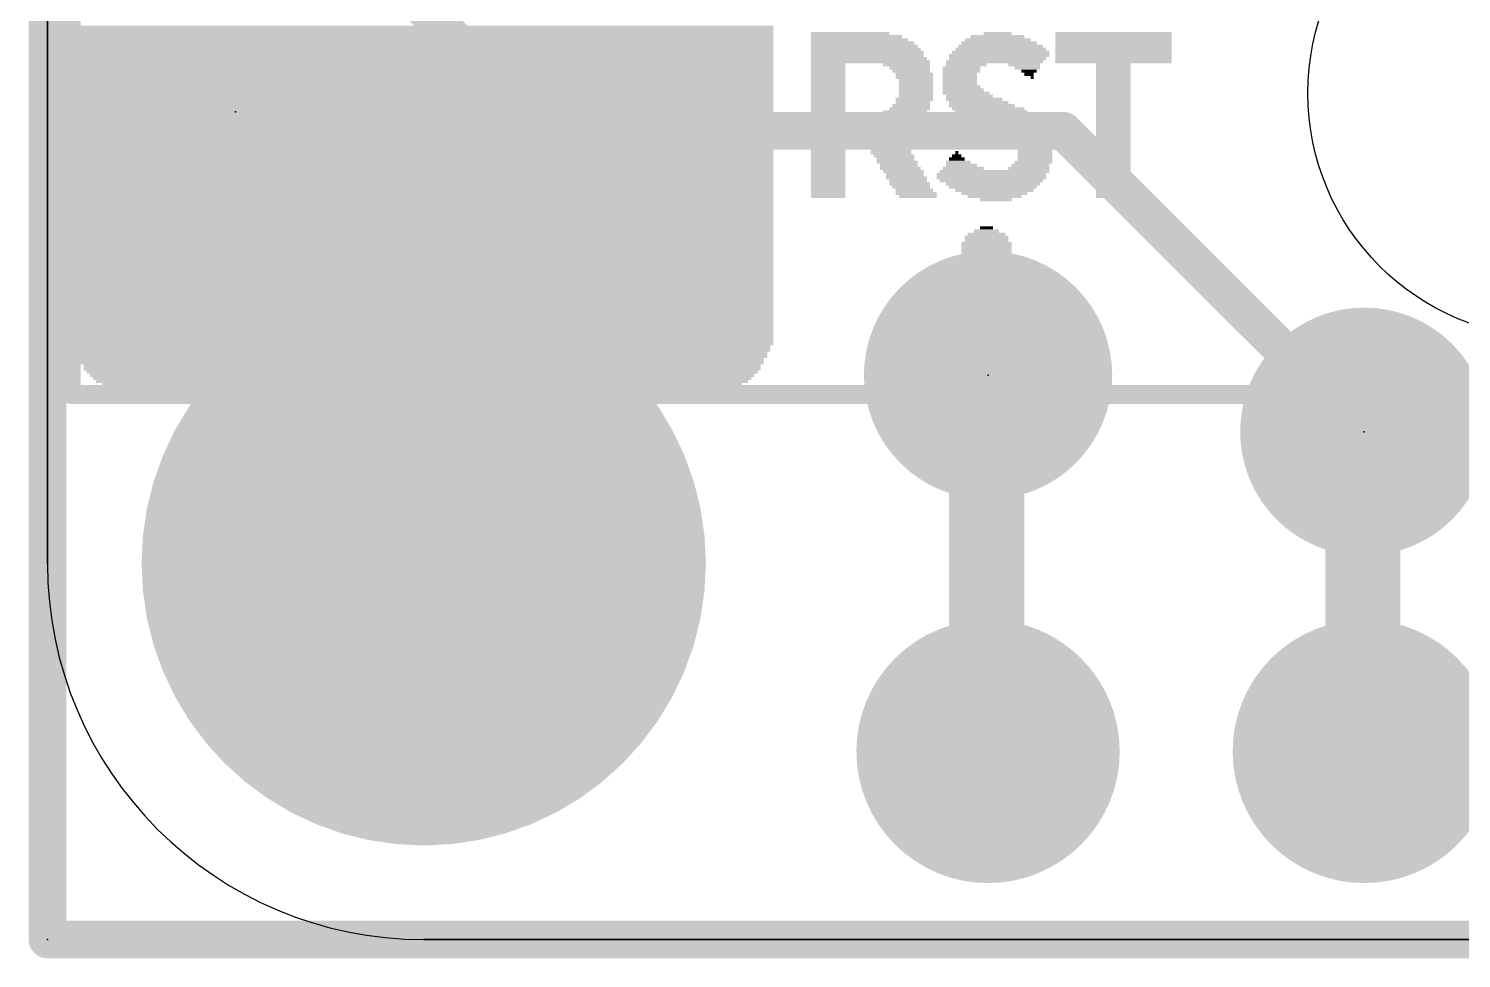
# Model space of a CAD drawing. Extents: x -0.1 to 50.9, y -0.1 to 23.
# Drawn here: x -0.13 to 9.55, y -0.13 to 6.15 of the extents above; entities that cross this region are included whole.
import ezdxf

# ---------------------------------------------------------------- set-up
doc = ezdxf.new("R2010")
doc.units = 0
for name, color, linetype in [('1', 12, 'CONTINUOUS'), ('16', 5, 'CONTINUOUS'), ('17', 110, 'CONTINUOUS'), ('20', 53, 'CONTINUOUS'), ('200', 40, 'CONTINUOUS'), ('21', 40, 'CONTINUOUS'), ('23', 53, 'CONTINUOUS'), ('24', 53, 'CONTINUOUS')]:
    doc.layers.add(name, color=color, linetype=linetype)

# ---------------------------------------------------------------- blocks, each defined once
blk = doc.blocks.new('PIE')
at = {"const_width": 0.5}
blk.add_lwpolyline([(0, -0.25, 1), (0, 0.25, 1), (0, -0.25)], format="xyb", dxfattribs=at)
blk = doc.blocks.new('ROUNDP')
at = {"const_width": 0.5}
blk.add_lwpolyline([(0, -0.25, 1), (0, 0.25, 1), (0, -0.25)], format="xyb", dxfattribs=at)
blk = doc.blocks.new('RECT')
blk.add_solid([(-0.5, -0.5), (0.5, -0.5), (-0.5, 0.5), (0.5, 0.5)])

msp = doc.modelspace()

# ---------------------------------------------------------------- linework, layer by layer
at = {"layer": '1', "const_width": 0.254}
for points in [[(0, 22.86), (0, 0)], [(0, 0), (50.8, 0)]]:
    msp.add_lwpolyline(points, dxfattribs=at)
at = {"layer": '1', "const_width": 0.127}
for points in [[(0, 0.0635, 1), (0, -0.0635)], [(-0.0635, 0, 1), (0.0635, 0)]]:
    msp.add_lwpolyline(points, format="xyb", dxfattribs=at)
at = {"layer": '16', "const_width": 0.254}
for points in [[(0, 22.86), (0, 0)], [(2.4638, 6.3627), (3.3655, 5.461)], [(3.3655, 5.461), (6.858, 5.461)], [(6.858, 5.461), (8.89, 3.429)], [(6.35, 3.81), (6.35, 1.27)], [(8.89, 1.27), (8.89, 3.429)], [(0, 0), (50.8, 0)]]:
    msp.add_lwpolyline(points, dxfattribs=at)
at = {"layer": '16', "const_width": 0.127}
for points in [[(3.3655, 5.5245, 1), (3.3655, 5.3975)], [(3.3206, 5.4161, 1), (3.4104, 5.5059)], [(6.9029, 5.5059, 1), (6.8131, 5.4161)], [(6.858, 5.3975, 1), (6.858, 5.5245)], [(6.4135, 3.81, 1), (6.2865, 3.81)], [(8.9535, 3.429, 1), (8.8265, 3.429)], [(8.8451, 3.3841, 1), (8.9349, 3.4739)], [(6.2865, 1.27, 1), (6.4135, 1.27)], [(8.8265, 1.27, 1), (8.9535, 1.27)], [(0, 0.0635, 1), (0, -0.0635)], [(-0.0635, 0, 1), (0.0635, 0)]]:
    msp.add_lwpolyline(points, format="xyb", dxfattribs=at)
at = {"layer": '20'}
for p, q in [((0, 2.54), (0, 20.32)), ((0, 20.32), (0, 2.54)), ((48.26, 0), (2.54, 0)), ((2.54, 0), (48.26, 0))]:
    msp.add_line(p, q, dxfattribs=at)
msp.add_circle((10.16, 5.715), 1.651, dxfattribs=at)
msp.add_arc((2.54, 2.54), 2.54, 180, 270, dxfattribs=at)
msp.add_arc((2.54, 2.54), 2.54, 180, 270, dxfattribs=at)
at = {"layer": '21', "const_width": 0.127}
for points in [[(0.16, 3.68), (0.16, 19.18)], [(16.66, 3.68), (0.16, 3.68)]]:
    msp.add_lwpolyline(points, dxfattribs=at)
at = {"layer": '21', "const_width": 0.0635}
for points in [[(0.16, 3.7118, 1), (0.16, 3.6482)], [(0.1283, 3.68, 1), (0.1918, 3.68)]]:
    msp.add_lwpolyline(points, format="xyb", dxfattribs=at)
at = {"layer": '23'}
for p in [(6.35, 3.81), (8.89, 3.429), (0, 0), (0, 0)]:
    msp.add_point(p, dxfattribs=at)
at = {"layer": '24'}
msp.add_point((1.27, 5.588), dxfattribs=at)

# ---------------------------------------------------------------- block references
at = {"layer": '16'}
msp.add_blockref('PIE', (1.27, 5.588), dxfattribs=at)
at = {"layer": '17', "xscale": 1.6764, "yscale": 1.6764, "rotation": 90}
for p in [(6.35, 3.81), (6.35, 3.81), (8.89, 3.429), (8.89, 3.429)]:
    msp.add_blockref('ROUNDP', p, dxfattribs=at)
at = {"layer": '17'}
for p, xscale, yscale in [((2.54, 2.54), 3.81, 3.81), ((2.54, 2.54), 3.81, 3.81), ((6.35, 1.27), 1.778, 1.778), ((6.35, 1.27), 1.778, 1.778), ((8.89, 1.27), 1.778, 1.778), ((8.89, 1.27), 1.778, 1.778)]:
    msp.add_blockref('ROUNDP', p, dxfattribs=dict(at, xscale=xscale, yscale=yscale))
at = {"layer": '200'}
for p, xscale, yscale in [((2.5298, 6.1595), 4.7396, 0.0213), ((2.5298, 6.1383), 4.7396, 0.0211), ((2.5298, 6.1172), 4.7396, 0.0211), ((2.5298, 6.096), 4.7396, 0.0213), ((5.4191, 6.1172), 0.5309, 0.0211), ((5.461, 6.096), 0.6147, 0.0213), ((6.4135, 6.096), 0.3607, 0.0213), ((6.4148, 6.1172), 0.1905, 0.0211), ((7.1971, 6.1172), 0.7849, 0.0211), ((7.1971, 6.096), 0.7849, 0.0213), ((2.5298, 6.0748), 4.7396, 0.0211), ((2.5298, 6.0537), 4.7396, 0.0211), ((2.5298, 6.0325), 4.7396, 0.0213), ((2.5298, 6.0113), 4.7396, 0.0211), ((2.5298, 5.9902), 4.7396, 0.0211), ((5.4826, 6.0748), 0.6579, 0.0211), ((5.5143, 6.0325), 0.7214, 0.0213), ((5.5245, 6.0113), 0.7417, 0.0211), ((5.5029, 6.0537), 0.6985, 0.0211), ((5.5347, 5.9902), 0.762, 0.0211), ((6.4351, 5.9902), 0.6579, 0.0211), ((6.4351, 6.0113), 0.6121, 0.0211), ((6.4351, 6.0325), 0.5715, 0.0213), ((6.4237, 6.0537), 0.508, 0.0211), ((6.4148, 6.0748), 0.4445, 0.0211), ((7.1971, 6.0748), 0.7849, 0.0211), ((7.1971, 6.0537), 0.7849, 0.0211), ((7.1971, 6.0325), 0.7849, 0.0213), ((7.1971, 6.0113), 0.7849, 0.0211), ((7.1971, 5.9902), 0.7849, 0.0211), ((2.5298, 5.969), 4.7396, 0.0213), ((2.5298, 5.9478), 4.7396, 0.0211), ((2.5298, 5.9267), 4.7396, 0.0211), ((2.5298, 5.9055), 4.7396, 0.0213), ((5.5461, 5.9478), 0.7849, 0.0211), ((5.2705, 5.9055), 0.2337, 0.0213), ((5.5347, 5.969), 0.762, 0.0213), ((5.5563, 5.9267), 0.8052, 0.0211), ((5.8001, 5.9055), 0.3175, 0.0213), ((6.3932, 5.9267), 0.6553, 0.0211), ((6.2027, 5.9055), 0.2743, 0.0213), ((6.4249, 5.969), 0.6782, 0.0213), ((6.4135, 5.9478), 0.6553, 0.0211), ((6.5938, 5.9055), 0.2134, 0.0213), ((7.1971, 5.969), 0.7849, 0.0213), ((7.1971, 5.9478), 0.7849, 0.0211), ((7.1971, 5.9267), 0.7849, 0.0211), ((7.1958, 5.9055), 0.2337, 0.0213), ((2.5298, 5.8843), 4.7396, 0.0211), ((2.5298, 5.8632), 4.7396, 0.0211), ((2.5298, 5.842), 4.7396, 0.0213), ((2.5298, 5.8208), 4.7396, 0.0211), ((2.5298, 5.7997), 4.7396, 0.0211), ((5.2705, 5.8843), 0.2337, 0.0211), ((5.2705, 5.8632), 0.2337, 0.0211), ((5.2705, 5.842), 0.2337, 0.0213), ((5.2705, 5.8208), 0.2337, 0.0211), ((5.2705, 5.7997), 0.2337, 0.0211), ((5.8217, 5.8843), 0.2743, 0.0211), ((5.8318, 5.8632), 0.254, 0.0211), ((5.8522, 5.842), 0.254, 0.0213), ((5.8522, 5.8208), 0.254, 0.0211), ((5.8636, 5.7997), 0.2311, 0.0211), ((6.1697, 5.8843), 0.254, 0.0211), ((6.1697, 5.8632), 0.254, 0.0211), ((6.1595, 5.842), 0.2337, 0.0213), ((6.1595, 5.8208), 0.2337, 0.0211), ((6.1595, 5.7997), 0.2337, 0.0211), ((6.6154, 5.8843), 0.1702, 0.0211), ((6.6256, 5.8632), 0.1041, 0.0211), ((6.6256, 5.842), 0.0635, 0.0213), ((6.6472, 5.8208), 0.0203, 0.0211), ((7.1958, 5.8843), 0.2337, 0.0211), ((7.1958, 5.8632), 0.2337, 0.0211), ((7.1958, 5.842), 0.2337, 0.0213), ((7.1958, 5.8208), 0.2337, 0.0211), ((7.1958, 5.7997), 0.2337, 0.0211), ((2.5298, 5.7785), 4.7396, 0.0213), ((2.5298, 5.7573), 4.7396, 0.0211), ((2.5298, 5.7362), 4.7396, 0.0211), ((2.5298, 5.715), 4.7396, 0.0213), ((5.2705, 5.7785), 0.2337, 0.0213), ((5.2705, 5.7573), 0.2337, 0.0211), ((5.2705, 5.7362), 0.2337, 0.0211), ((5.2705, 5.715), 0.2337, 0.0213), ((5.8636, 5.7785), 0.2311, 0.0213), ((5.8636, 5.7573), 0.2311, 0.0211), ((5.8636, 5.7362), 0.2311, 0.0211), ((5.8636, 5.715), 0.2311, 0.0213), ((6.2014, 5.715), 0.3175, 0.0213), ((6.1595, 5.7785), 0.2337, 0.0213), ((6.1697, 5.7573), 0.254, 0.0211), ((6.1811, 5.7362), 0.2769, 0.0211), ((7.1958, 5.7785), 0.2337, 0.0213), ((7.1958, 5.7573), 0.2337, 0.0211), ((7.1958, 5.7362), 0.2337, 0.0211), ((7.1958, 5.715), 0.2337, 0.0213), ((2.5298, 5.6938), 4.7396, 0.0211), ((2.5298, 5.6727), 4.7396, 0.0211), ((2.5298, 5.6515), 4.7396, 0.0213), ((2.5298, 5.6303), 4.7396, 0.0211), ((2.5298, 5.6092), 4.7396, 0.0211), ((5.2705, 5.6938), 0.2337, 0.0211), ((5.2705, 5.6727), 0.2337, 0.0211), ((5.2705, 5.6515), 0.2337, 0.0213), ((5.2705, 5.6303), 0.2337, 0.0211), ((5.2705, 5.6092), 0.2337, 0.0211), ((5.8217, 5.6092), 0.2743, 0.0211), ((5.8318, 5.6303), 0.254, 0.0211), ((5.842, 5.6515), 0.2337, 0.0213), ((5.8522, 5.6727), 0.254, 0.0211), ((5.8636, 5.6938), 0.2311, 0.0211), ((6.2243, 5.6938), 0.3175, 0.0211), ((6.256, 5.6727), 0.381, 0.0211), ((6.3081, 5.6303), 0.4445, 0.0211), ((6.2865, 5.6515), 0.4013, 0.0213), ((6.35, 5.6092), 0.4877, 0.0211), ((7.1958, 5.6938), 0.2337, 0.0211), ((7.1958, 5.6727), 0.2337, 0.0211), ((7.1958, 5.6515), 0.2337, 0.0213), ((7.1958, 5.6303), 0.2337, 0.0211), ((7.1958, 5.6092), 0.2337, 0.0211), ((2.5298, 5.588), 4.7396, 0.0213), ((2.5298, 5.5668), 4.7396, 0.0211), ((2.5298, 5.5457), 4.7396, 0.0211), ((2.5298, 5.5245), 4.7396, 0.0213), ((2.5298, 5.5033), 4.7396, 0.0211), ((5.2705, 5.588), 0.2337, 0.0213), ((5.5461, 5.5668), 0.7849, 0.0211), ((5.5245, 5.5033), 0.7417, 0.0211), ((5.5347, 5.5457), 0.762, 0.0211), ((5.5347, 5.5245), 0.762, 0.0213), ((5.7899, 5.588), 0.2972, 0.0213), ((6.3716, 5.588), 0.4851, 0.0213), ((6.4033, 5.5668), 0.508, 0.0211), ((6.4237, 5.5457), 0.508, 0.0211), ((6.4567, 5.5245), 0.4877, 0.0213), ((6.4884, 5.5033), 0.4648, 0.0211), ((7.1958, 5.588), 0.2337, 0.0213), ((7.1958, 5.5668), 0.2337, 0.0211), ((7.1958, 5.5457), 0.2337, 0.0211), ((7.1958, 5.5245), 0.2337, 0.0213), ((7.1958, 5.5033), 0.2337, 0.0211), ((2.5298, 5.4822), 4.7396, 0.0211), ((2.5298, 5.461), 4.7396, 0.0213), ((2.5298, 5.4398), 4.7396, 0.0211), ((2.5298, 5.4187), 4.7396, 0.0211), ((5.5143, 5.4822), 0.7214, 0.0211), ((5.4826, 5.4398), 0.6579, 0.0211), ((5.4928, 5.461), 0.6782, 0.0213), ((5.461, 5.4187), 0.6147, 0.0211), ((6.5189, 5.4822), 0.4445, 0.0211), ((6.5621, 5.461), 0.4039, 0.0213), ((6.5837, 5.4398), 0.3607, 0.0211), ((6.6053, 5.4187), 0.3175, 0.0211), ((7.1958, 5.4822), 0.2337, 0.0211), ((7.1958, 5.461), 0.2337, 0.0213), ((7.1958, 5.4398), 0.2337, 0.0211), ((7.1958, 5.4187), 0.2337, 0.0211), ((2.5298, 5.3975), 4.7396, 0.0213), ((2.5298, 5.3763), 4.7396, 0.0211), ((2.5298, 5.3552), 4.7396, 0.0211), ((2.5298, 5.334), 4.7396, 0.0213), ((2.5298, 5.3128), 4.7396, 0.0211), ((5.4826, 5.3763), 0.6579, 0.0211), ((5.2705, 5.3552), 0.2337, 0.0211), ((5.2705, 5.334), 0.2337, 0.0213), ((5.2705, 5.3128), 0.2337, 0.0211), ((5.4712, 5.3975), 0.635, 0.0213), ((5.6731, 5.3552), 0.2769, 0.0211), ((5.6947, 5.334), 0.2743, 0.0213), ((5.6947, 5.3128), 0.2743, 0.0211), ((6.1392, 5.3128), 0.0203, 0.0211), ((6.6358, 5.3975), 0.2972, 0.0213), ((6.6573, 5.3763), 0.254, 0.0211), ((6.6573, 5.3552), 0.254, 0.0211), ((6.6675, 5.334), 0.2337, 0.0213), ((6.6675, 5.3128), 0.2337, 0.0211), ((7.1958, 5.3975), 0.2337, 0.0213), ((7.1958, 5.3763), 0.2337, 0.0211), ((7.1958, 5.3552), 0.2337, 0.0211), ((7.1958, 5.334), 0.2337, 0.0213), ((7.1958, 5.3128), 0.2337, 0.0211), ((2.5298, 5.2917), 4.7396, 0.0211), ((2.5298, 5.2705), 4.7396, 0.0213), ((2.5298, 5.2493), 4.7396, 0.0211), ((2.5298, 5.2282), 4.7396, 0.0211), ((5.2705, 5.2917), 0.2337, 0.0211), ((5.2705, 5.2705), 0.2337, 0.0213), ((5.2705, 5.2493), 0.2337, 0.0211), ((5.2705, 5.2282), 0.2337, 0.0211), ((5.715, 5.2917), 0.2743, 0.0211), ((5.7252, 5.2705), 0.254, 0.0213), ((5.7366, 5.2493), 0.2769, 0.0211), ((5.748, 5.2282), 0.254, 0.0211), ((6.1493, 5.2493), 0.1676, 0.0211), ((6.1709, 5.2282), 0.2108, 0.0211), ((6.1392, 5.2705), 0.1067, 0.0213), ((6.1379, 5.2917), 0.0635, 0.0211), ((6.637, 5.2282), 0.254, 0.0211), ((6.6573, 5.2493), 0.254, 0.0211), ((6.6675, 5.2917), 0.2337, 0.0211), ((6.6675, 5.2705), 0.2337, 0.0213), ((7.1958, 5.2917), 0.2337, 0.0211), ((7.1958, 5.2705), 0.2337, 0.0213), ((7.1958, 5.2493), 0.2337, 0.0211), ((7.1958, 5.2282), 0.2337, 0.0211), ((2.5298, 5.207), 4.7396, 0.0213), ((2.5298, 5.1858), 4.7396, 0.0211), ((2.5298, 5.1647), 4.7396, 0.0211), ((2.5298, 5.1435), 4.7396, 0.0213), ((2.5298, 5.1223), 4.7396, 0.0211), ((5.2705, 5.207), 0.2337, 0.0213), ((5.2705, 5.1858), 0.2337, 0.0211), ((5.2705, 5.1647), 0.2337, 0.0211), ((5.2705, 5.1435), 0.2337, 0.0213), ((5.2705, 5.1223), 0.2337, 0.0211), ((5.7582, 5.207), 0.2743, 0.0213), ((5.7785, 5.1858), 0.2743, 0.0211), ((5.8001, 5.1435), 0.2769, 0.0213), ((5.7887, 5.1647), 0.254, 0.0211), ((5.8115, 5.1223), 0.254, 0.0211), ((6.3716, 5.1647), 0.7391, 0.0211), ((6.3716, 5.1435), 0.7391, 0.0213), ((6.3932, 5.1858), 0.7417, 0.0211), ((6.3716, 5.1223), 0.6985, 0.0211), ((6.1811, 5.207), 0.2769, 0.0213), ((6.6256, 5.207), 0.2769, 0.0213), ((7.1958, 5.207), 0.2337, 0.0213), ((7.1958, 5.1858), 0.2337, 0.0211), ((7.1958, 5.1647), 0.2337, 0.0211), ((7.1958, 5.1435), 0.2337, 0.0213), ((7.1958, 5.1223), 0.2337, 0.0211), ((2.5298, 5.1012), 4.7396, 0.0211), ((2.5298, 5.08), 4.7396, 0.0213), ((2.5298, 5.0588), 4.7396, 0.0211), ((2.5298, 5.0377), 4.7396, 0.0211), ((5.2705, 5.1012), 0.2337, 0.0211), ((5.2705, 5.08), 0.2337, 0.0213), ((5.2705, 5.0588), 0.2337, 0.0211), ((5.2705, 5.0377), 0.2337, 0.0211), ((5.8217, 5.1012), 0.2743, 0.0211), ((5.8318, 5.08), 0.254, 0.0213), ((5.8522, 5.0588), 0.254, 0.0211), ((5.8636, 5.0377), 0.2769, 0.0211), ((6.383, 5.1012), 0.635, 0.0211), ((6.3818, 5.08), 0.5918, 0.0213), ((6.3932, 5.0588), 0.5283, 0.0211), ((6.3919, 5.0377), 0.4445, 0.0211), ((7.1958, 5.1012), 0.2337, 0.0211), ((7.1958, 5.08), 0.2337, 0.0213), ((7.1958, 5.0588), 0.2337, 0.0211), ((7.1958, 5.0377), 0.2337, 0.0211), ((2.5298, 5.0165), 4.7396, 0.0213), ((2.5298, 4.9953), 4.7396, 0.0211), ((2.5298, 4.9742), 4.7396, 0.0211), ((2.5298, 4.953), 4.7396, 0.0213), ((2.5298, 4.9318), 4.7396, 0.0211), ((5.2705, 5.0165), 0.2337, 0.0213), ((5.875, 5.0165), 0.254, 0.0213), ((6.3932, 5.0165), 0.3607, 0.0213), ((6.4033, 4.9953), 0.2134, 0.0211), ((7.1958, 5.0165), 0.2337, 0.0213), ((2.5298, 4.9107), 4.7396, 0.0211), ((2.5298, 4.8895), 4.7396, 0.0213), ((2.5298, 4.8683), 4.7396, 0.0211), ((2.5298, 4.8472), 4.7396, 0.0211), ((2.5298, 4.826), 4.7396, 0.0213), ((2.5298, 4.8048), 4.7396, 0.0211), ((2.5298, 4.7837), 4.7396, 0.0211), ((2.5298, 4.7625), 4.7396, 0.0213), ((2.5298, 4.7413), 4.7396, 0.0211), ((6.3398, 4.7413), 0.2946, 0.0211), ((6.3398, 4.7625), 0.254, 0.0213), ((6.3398, 4.7837), 0.1676, 0.0211), ((6.3398, 4.8048), 0.0864, 0.0211), ((2.5298, 4.7202), 4.7396, 0.0211), ((2.5298, 4.699), 4.7396, 0.0213), ((2.5298, 4.6778), 4.7396, 0.0211), ((2.5298, 4.6567), 4.7396, 0.0211), ((2.5298, 4.6355), 4.7396, 0.0213), ((6.3398, 4.699), 0.3404, 0.0213), ((6.3398, 4.6778), 0.3404, 0.0211), ((6.3398, 4.6567), 0.3404, 0.0211), ((6.3398, 4.6355), 0.3404, 0.0213), ((6.3398, 4.7202), 0.2946, 0.0211), ((2.5298, 4.6143), 4.7396, 0.0211), ((2.5298, 4.5932), 4.7396, 0.0211), ((2.5298, 4.572), 4.7396, 0.0213), ((2.5298, 4.5508), 4.7396, 0.0211), ((6.3398, 4.6143), 0.3404, 0.0211), ((6.3398, 4.5932), 0.3404, 0.0211), ((6.3398, 4.572), 0.3404, 0.0213), ((6.3398, 4.5508), 0.3404, 0.0211), ((2.5298, 4.5297), 4.7396, 0.0211), ((2.5298, 4.5085), 4.7396, 0.0213), ((2.5298, 4.4873), 4.7396, 0.0211), ((2.5298, 4.4662), 4.7396, 0.0211), ((2.5298, 4.445), 4.7396, 0.0213), ((6.3398, 4.5297), 0.3404, 0.0211), ((6.3398, 4.5085), 0.3404, 0.0213), ((6.3398, 4.4873), 0.3404, 0.0211), ((6.3398, 4.4662), 0.3404, 0.0211), ((6.3398, 4.445), 0.3404, 0.0213), ((2.5298, 4.4238), 4.7396, 0.0211), ((2.5298, 4.4027), 4.7396, 0.0211), ((2.5298, 4.3815), 4.7396, 0.0213), ((2.5298, 4.3603), 4.7396, 0.0211), ((6.3398, 4.4238), 0.3404, 0.0211), ((6.3398, 4.4027), 0.3404, 0.0211), ((6.3398, 4.3815), 0.3404, 0.0213), ((6.3398, 4.3603), 0.3404, 0.0211), ((2.5298, 4.3392), 4.7396, 0.0211), ((2.5298, 4.318), 4.7396, 0.0213), ((2.5298, 4.2968), 4.7396, 0.0211), ((2.5298, 4.2757), 4.7396, 0.0211), ((2.5298, 4.2545), 4.7396, 0.0213), ((6.3398, 4.3392), 0.3404, 0.0211), ((6.3398, 4.318), 0.3404, 0.0213), ((6.3398, 4.2968), 0.3404, 0.0211), ((6.3398, 4.2757), 0.3404, 0.0211), ((6.3398, 4.2545), 0.3404, 0.0213), ((2.5298, 4.2333), 4.7396, 0.0211), ((2.5298, 4.2122), 4.7396, 0.0211), ((2.5298, 4.191), 4.7396, 0.0213), ((2.5298, 4.1698), 4.7396, 0.0211), ((2.5298, 4.1487), 4.7396, 0.0211), ((6.3398, 4.2333), 0.3404, 0.0211), ((6.3398, 4.2122), 0.3404, 0.0211), ((6.3398, 4.191), 0.3404, 0.0213), ((6.3398, 4.1698), 0.3404, 0.0211), ((6.3398, 4.1487), 0.3404, 0.0211), ((2.5298, 4.1275), 4.7396, 0.0213), ((2.5298, 4.1063), 4.7396, 0.0211), ((2.5298, 4.0852), 4.7396, 0.0211), ((2.5298, 4.064), 4.7396, 0.0213), ((6.3398, 4.1275), 0.3404, 0.0213), ((6.3398, 4.1063), 0.3404, 0.0211), ((6.3398, 4.0852), 0.3404, 0.0211), ((6.3398, 4.064), 0.3404, 0.0213), ((2.5298, 4.0428), 4.7396, 0.0211), ((2.5298, 4.0217), 4.7396, 0.0211), ((2.5298, 4.0005), 4.699, 0.0213), ((2.5298, 3.9793), 4.699, 0.0211), ((2.5298, 3.9582), 4.6584, 0.0211), ((6.3398, 3.9582), 0.4216, 0.0211), ((6.3398, 3.9793), 0.381, 0.0211), ((6.3398, 4.0428), 0.3404, 0.0211), ((6.3398, 4.0217), 0.3404, 0.0211), ((6.3398, 4.0005), 0.3404, 0.0213), ((2.5298, 3.937), 4.6584, 0.0213), ((2.5298, 3.9158), 4.6126, 0.0211), ((2.5298, 3.8947), 4.6126, 0.0211), ((2.5298, 3.8735), 4.572, 0.0213), ((6.3398, 3.8735), 0.508, 0.0213), ((6.3398, 3.9158), 0.4674, 0.0211), ((6.3398, 3.8947), 0.4674, 0.0211), ((6.3398, 3.937), 0.4216, 0.0213), ((2.5298, 3.8523), 4.572, 0.0211), ((2.5298, 3.8312), 4.5314, 0.0211), ((2.5298, 3.81), 4.4856, 0.0213), ((2.5298, 3.7888), 4.445, 0.0211), ((2.5286, 3.7677), 4.4018, 0.0211), ((6.3398, 3.8523), 0.508, 0.0211), ((6.3398, 3.8312), 0.508, 0.0211), ((6.3398, 3.81), 0.508, 0.0213), ((6.3398, 3.7888), 0.508, 0.0211), ((6.3398, 3.7677), 0.508, 0.0211), ((2.5298, 3.7465), 4.318, 0.0213), ((2.5298, 3.7253), 4.2774, 0.0211), ((2.5298, 3.7042), 4.191, 0.0211), ((2.5298, 3.683), 4.064, 0.0213), ((6.3398, 3.7465), 0.508, 0.0213), ((6.3398, 3.7253), 0.508, 0.0211), ((6.3398, 3.7042), 0.508, 0.0211), ((6.3398, 3.683), 0.508, 0.0213), ((2.5413, 3.6618), 3.8735, 0.0211), ((6.3398, 3.6618), 0.508, 0.0211), ((6.3398, 3.6407), 0.508, 0.0211), ((6.3398, 3.6195), 0.508, 0.0213), ((6.3398, 3.5983), 0.508, 0.0211), ((6.3398, 3.5772), 0.508, 0.0211), ((8.8786, 3.5772), 0.4242, 0.0211), ((8.8798, 3.5983), 0.381, 0.0211), ((8.8798, 3.6195), 0.3404, 0.0213), ((8.8798, 3.6407), 0.254, 0.0211), ((8.8798, 3.6618), 0.1676, 0.0211), ((6.3398, 3.556), 0.508, 0.0213), ((6.3398, 3.5348), 0.508, 0.0211), ((6.3398, 3.5137), 0.508, 0.0211), ((6.3398, 3.4925), 0.508, 0.0213), ((8.8798, 3.4925), 0.508, 0.0213), ((8.8798, 3.5348), 0.4674, 0.0211), ((8.8798, 3.5137), 0.4674, 0.0211), ((8.8786, 3.556), 0.4242, 0.0213), ((6.3398, 3.4713), 0.508, 0.0211), ((6.3398, 3.4502), 0.508, 0.0211), ((6.3398, 3.429), 0.508, 0.0213), ((6.3398, 3.4078), 0.508, 0.0211), ((6.3398, 3.3867), 0.508, 0.0211), ((8.8798, 3.4713), 0.508, 0.0211), ((8.8798, 3.4502), 0.508, 0.0211), ((8.8798, 3.429), 0.508, 0.0213), ((8.8798, 3.4078), 0.508, 0.0211), ((8.8798, 3.3867), 0.508, 0.0211), ((6.3398, 3.3655), 0.508, 0.0213), ((6.3398, 3.3443), 0.508, 0.0211), ((6.3398, 3.3232), 0.508, 0.0211), ((6.3398, 3.302), 0.508, 0.0213), ((6.3398, 3.2808), 0.508, 0.0211), ((8.8798, 3.3655), 0.508, 0.0213), ((8.8798, 3.3443), 0.508, 0.0211), ((8.8798, 3.3232), 0.508, 0.0211), ((8.8798, 3.302), 0.508, 0.0213), ((8.8798, 3.2808), 0.508, 0.0211), ((6.3398, 3.2597), 0.508, 0.0211), ((6.3398, 3.2385), 0.508, 0.0213), ((6.3398, 3.2173), 0.508, 0.0211), ((6.3398, 3.1962), 0.508, 0.0211), ((8.8798, 3.2597), 0.508, 0.0211), ((8.8798, 3.2385), 0.508, 0.0213), ((8.8798, 3.2173), 0.508, 0.0211), ((8.8798, 3.1962), 0.508, 0.0211), ((6.3398, 3.175), 0.508, 0.0213), ((6.3398, 3.1538), 0.508, 0.0211), ((6.3398, 3.1327), 0.508, 0.0211), ((6.3398, 3.1115), 0.508, 0.0213), ((6.3398, 3.0903), 0.508, 0.0211), ((8.8798, 3.175), 0.508, 0.0213), ((8.8798, 3.1538), 0.508, 0.0211), ((8.8798, 3.1327), 0.508, 0.0211), ((8.8798, 3.1115), 0.508, 0.0213), ((8.8798, 3.0903), 0.508, 0.0211), ((6.3398, 3.0692), 0.508, 0.0211), ((6.3398, 3.048), 0.508, 0.0213), ((6.3398, 3.0268), 0.508, 0.0211), ((6.3398, 3.0057), 0.508, 0.0211), ((8.8798, 3.0692), 0.508, 0.0211), ((8.8798, 3.048), 0.508, 0.0213), ((8.8798, 3.0268), 0.508, 0.0211), ((8.8798, 3.0057), 0.508, 0.0211), ((6.3398, 2.9845), 0.508, 0.0213), ((6.3398, 2.9633), 0.508, 0.0211), ((6.3398, 2.9422), 0.508, 0.0211), ((6.3398, 2.921), 0.508, 0.0213), ((6.3398, 2.8998), 0.508, 0.0211), ((8.8798, 2.9845), 0.508, 0.0213), ((8.8798, 2.9633), 0.508, 0.0211), ((8.8798, 2.9422), 0.508, 0.0211), ((8.8798, 2.921), 0.508, 0.0213), ((8.8798, 2.8998), 0.508, 0.0211), ((6.3398, 2.8787), 0.508, 0.0211), ((6.3398, 2.8575), 0.508, 0.0213), ((6.3398, 2.8363), 0.508, 0.0211), ((6.3398, 2.8152), 0.508, 0.0211), ((8.8798, 2.8787), 0.508, 0.0211), ((8.8798, 2.8575), 0.508, 0.0213), ((8.8798, 2.8363), 0.508, 0.0211), ((8.8798, 2.8152), 0.508, 0.0211), ((6.3398, 2.794), 0.508, 0.0213), ((6.3398, 2.7728), 0.508, 0.0211), ((6.3398, 2.7517), 0.508, 0.0211), ((6.3398, 2.7305), 0.508, 0.0213), ((6.3398, 2.7093), 0.508, 0.0211), ((8.8798, 2.794), 0.508, 0.0213), ((8.8798, 2.7728), 0.508, 0.0211), ((8.8798, 2.7517), 0.508, 0.0211), ((8.8798, 2.7305), 0.508, 0.0213), ((8.8798, 2.7093), 0.508, 0.0211), ((6.3398, 2.6882), 0.508, 0.0211), ((6.3398, 2.667), 0.508, 0.0213), ((6.3398, 2.6458), 0.508, 0.0211), ((6.3398, 2.6247), 0.508, 0.0211), ((6.3398, 2.6035), 0.508, 0.0213), ((8.8798, 2.6882), 0.508, 0.0211), ((8.8798, 2.667), 0.508, 0.0213), ((8.8798, 2.6458), 0.508, 0.0211), ((8.8798, 2.6247), 0.508, 0.0211), ((8.8798, 2.6035), 0.508, 0.0213), ((6.3398, 2.5823), 0.508, 0.0211), ((6.3398, 2.5612), 0.508, 0.0211), ((6.3398, 2.54), 0.508, 0.0213), ((6.3398, 2.5188), 0.508, 0.0211), ((8.8798, 2.5823), 0.508, 0.0211), ((8.8798, 2.5612), 0.508, 0.0211), ((8.8798, 2.54), 0.508, 0.0213), ((8.8798, 2.5188), 0.508, 0.0211), ((6.3398, 2.4977), 0.508, 0.0211), ((6.3398, 2.4765), 0.508, 0.0213), ((6.3398, 2.4553), 0.508, 0.0211), ((6.3398, 2.4342), 0.508, 0.0211), ((6.3398, 2.413), 0.508, 0.0213), ((8.8798, 2.4977), 0.508, 0.0211), ((8.8798, 2.4765), 0.508, 0.0213), ((8.8798, 2.4553), 0.508, 0.0211), ((8.8798, 2.4342), 0.508, 0.0211), ((8.8798, 2.413), 0.508, 0.0213), ((6.3398, 2.3918), 0.508, 0.0211), ((6.3398, 2.3707), 0.508, 0.0211), ((6.3398, 2.3495), 0.508, 0.0213), ((6.3398, 2.3283), 0.508, 0.0211), ((8.8798, 2.3918), 0.508, 0.0211), ((8.8798, 2.3707), 0.508, 0.0211), ((8.8798, 2.3495), 0.508, 0.0213), ((8.8798, 2.3283), 0.508, 0.0211), ((6.3398, 2.3072), 0.508, 0.0211), ((6.3398, 2.286), 0.508, 0.0213), ((6.3398, 2.2648), 0.508, 0.0211), ((6.3398, 2.2437), 0.508, 0.0211), ((6.3398, 2.2225), 0.508, 0.0213), ((8.8798, 2.3072), 0.508, 0.0211), ((8.8798, 2.286), 0.508, 0.0213), ((8.8798, 2.2648), 0.508, 0.0211), ((8.8798, 2.2437), 0.508, 0.0211), ((8.8798, 2.2225), 0.508, 0.0213), ((6.3398, 2.2013), 0.508, 0.0211), ((6.3398, 2.1802), 0.508, 0.0211), ((6.3398, 2.159), 0.508, 0.0213), ((6.3398, 2.1378), 0.508, 0.0211), ((8.8798, 2.2013), 0.508, 0.0211), ((8.8798, 2.1802), 0.508, 0.0211), ((8.8798, 2.159), 0.508, 0.0213), ((8.8798, 2.1378), 0.508, 0.0211), ((6.3398, 2.1167), 0.508, 0.0211), ((6.3398, 2.0955), 0.508, 0.0213), ((6.3398, 2.0743), 0.508, 0.0211), ((6.3398, 2.0532), 0.508, 0.0211), ((6.3398, 2.032), 0.508, 0.0213), ((8.8798, 2.1167), 0.508, 0.0211), ((8.8798, 2.0955), 0.508, 0.0213), ((8.8798, 2.0743), 0.508, 0.0211), ((8.8798, 2.0532), 0.508, 0.0211), ((8.8798, 2.032), 0.508, 0.0213), ((6.3398, 2.0108), 0.508, 0.0211), ((6.3398, 1.9897), 0.508, 0.0211), ((6.3398, 1.9685), 0.508, 0.0213), ((6.3398, 1.9473), 0.508, 0.0211), ((6.3398, 1.9262), 0.508, 0.0211), ((8.8798, 2.0108), 0.508, 0.0211), ((8.8798, 1.9897), 0.508, 0.0211), ((8.8798, 1.9685), 0.508, 0.0213), ((8.8798, 1.9473), 0.508, 0.0211), ((8.8798, 1.9262), 0.508, 0.0211), ((6.3398, 1.905), 0.508, 0.0213), ((6.3398, 1.8838), 0.508, 0.0211), ((6.3398, 1.8627), 0.508, 0.0211), ((6.3398, 1.8415), 0.508, 0.0213), ((8.8798, 1.905), 0.508, 0.0213), ((8.8798, 1.8838), 0.508, 0.0211), ((8.8798, 1.8627), 0.508, 0.0211), ((8.8798, 1.8415), 0.508, 0.0213), ((6.3398, 1.8203), 0.508, 0.0211), ((6.3398, 1.7992), 0.508, 0.0211), ((6.3398, 1.778), 0.508, 0.0213), ((6.3398, 1.7568), 0.508, 0.0211), ((6.3398, 1.7357), 0.508, 0.0211), ((8.8798, 1.8203), 0.508, 0.0211), ((8.8798, 1.7992), 0.508, 0.0211), ((8.8798, 1.778), 0.508, 0.0213), ((8.8798, 1.7568), 0.508, 0.0211), ((8.8798, 1.7357), 0.508, 0.0211), ((6.3398, 1.7145), 0.508, 0.0213), ((6.3398, 1.6933), 0.508, 0.0211), ((6.3398, 1.6722), 0.508, 0.0211), ((6.3398, 1.651), 0.508, 0.0213), ((8.8798, 1.7145), 0.508, 0.0213), ((8.8798, 1.6933), 0.508, 0.0211), ((8.8798, 1.6722), 0.508, 0.0211), ((8.8798, 1.651), 0.508, 0.0213), ((6.3398, 1.6298), 0.508, 0.0211), ((6.3398, 1.6087), 0.508, 0.0211), ((6.3398, 1.5875), 0.508, 0.0213), ((6.3398, 1.5663), 0.508, 0.0211), ((6.3398, 1.5452), 0.508, 0.0211), ((8.8798, 1.6298), 0.508, 0.0211), ((8.8798, 1.6087), 0.508, 0.0211), ((8.8798, 1.5875), 0.508, 0.0213), ((8.8798, 1.5663), 0.508, 0.0211), ((8.8798, 1.5452), 0.508, 0.0211), ((6.3398, 1.524), 0.508, 0.0213), ((6.3398, 1.5028), 0.508, 0.0211), ((6.3398, 1.4817), 0.508, 0.0211), ((6.3398, 1.4605), 0.508, 0.0213), ((8.8798, 1.524), 0.508, 0.0213), ((8.8798, 1.5028), 0.508, 0.0211), ((8.8798, 1.4817), 0.508, 0.0211), ((8.8798, 1.4605), 0.508, 0.0213), ((6.3398, 1.4393), 0.508, 0.0211), ((6.3398, 1.4182), 0.508, 0.0211), ((6.3398, 1.397), 0.508, 0.0213), ((6.3398, 1.3758), 0.508, 0.0211), ((6.3398, 1.3547), 0.508, 0.0211), ((8.8798, 1.4393), 0.508, 0.0211), ((8.8798, 1.4182), 0.508, 0.0211), ((8.8798, 1.397), 0.508, 0.0213), ((8.8798, 1.3758), 0.508, 0.0211), ((8.8798, 1.3547), 0.508, 0.0211), ((6.3398, 1.3335), 0.508, 0.0213), ((6.3398, 1.3123), 0.508, 0.0211), ((6.3398, 1.2912), 0.508, 0.0211), ((6.3398, 1.27), 0.508, 0.0213), ((6.3398, 1.2488), 0.508, 0.0211), ((8.8798, 1.3335), 0.508, 0.0213), ((8.8798, 1.3123), 0.508, 0.0211), ((8.8798, 1.2912), 0.508, 0.0211), ((8.8798, 1.27), 0.508, 0.0213), ((8.8798, 1.2488), 0.508, 0.0211), ((6.3398, 1.2277), 0.508, 0.0211), ((6.3398, 1.2065), 0.508, 0.0213), ((6.3398, 1.1853), 0.508, 0.0211), ((6.3398, 1.1642), 0.4674, 0.0211), ((8.8798, 1.2277), 0.508, 0.0211), ((8.8798, 1.2065), 0.508, 0.0213), ((8.8798, 1.1853), 0.508, 0.0211), ((8.8798, 1.1642), 0.4674, 0.0211), ((6.3398, 1.143), 0.4674, 0.0213), ((6.3398, 1.1218), 0.4216, 0.0211), ((6.3398, 1.1007), 0.4216, 0.0211), ((6.3398, 1.0795), 0.381, 0.0213), ((6.3398, 1.0583), 0.3404, 0.0211), ((8.8798, 1.143), 0.4674, 0.0213), ((8.8786, 1.1218), 0.4242, 0.0211), ((8.8786, 1.1007), 0.4242, 0.0211), ((8.8798, 1.0795), 0.381, 0.0213), ((8.8798, 1.0583), 0.3404, 0.0211), ((6.3398, 1.0372), 0.254, 0.0211), ((6.3398, 1.016), 0.1676, 0.0213), ((8.8798, 1.0372), 0.254, 0.0211), ((8.8798, 1.016), 0.1676, 0.0213)]:
    msp.add_blockref('RECT', p, dxfattribs=dict(at, xscale=xscale, yscale=yscale))

doc.saveas('drawing.dxf')
